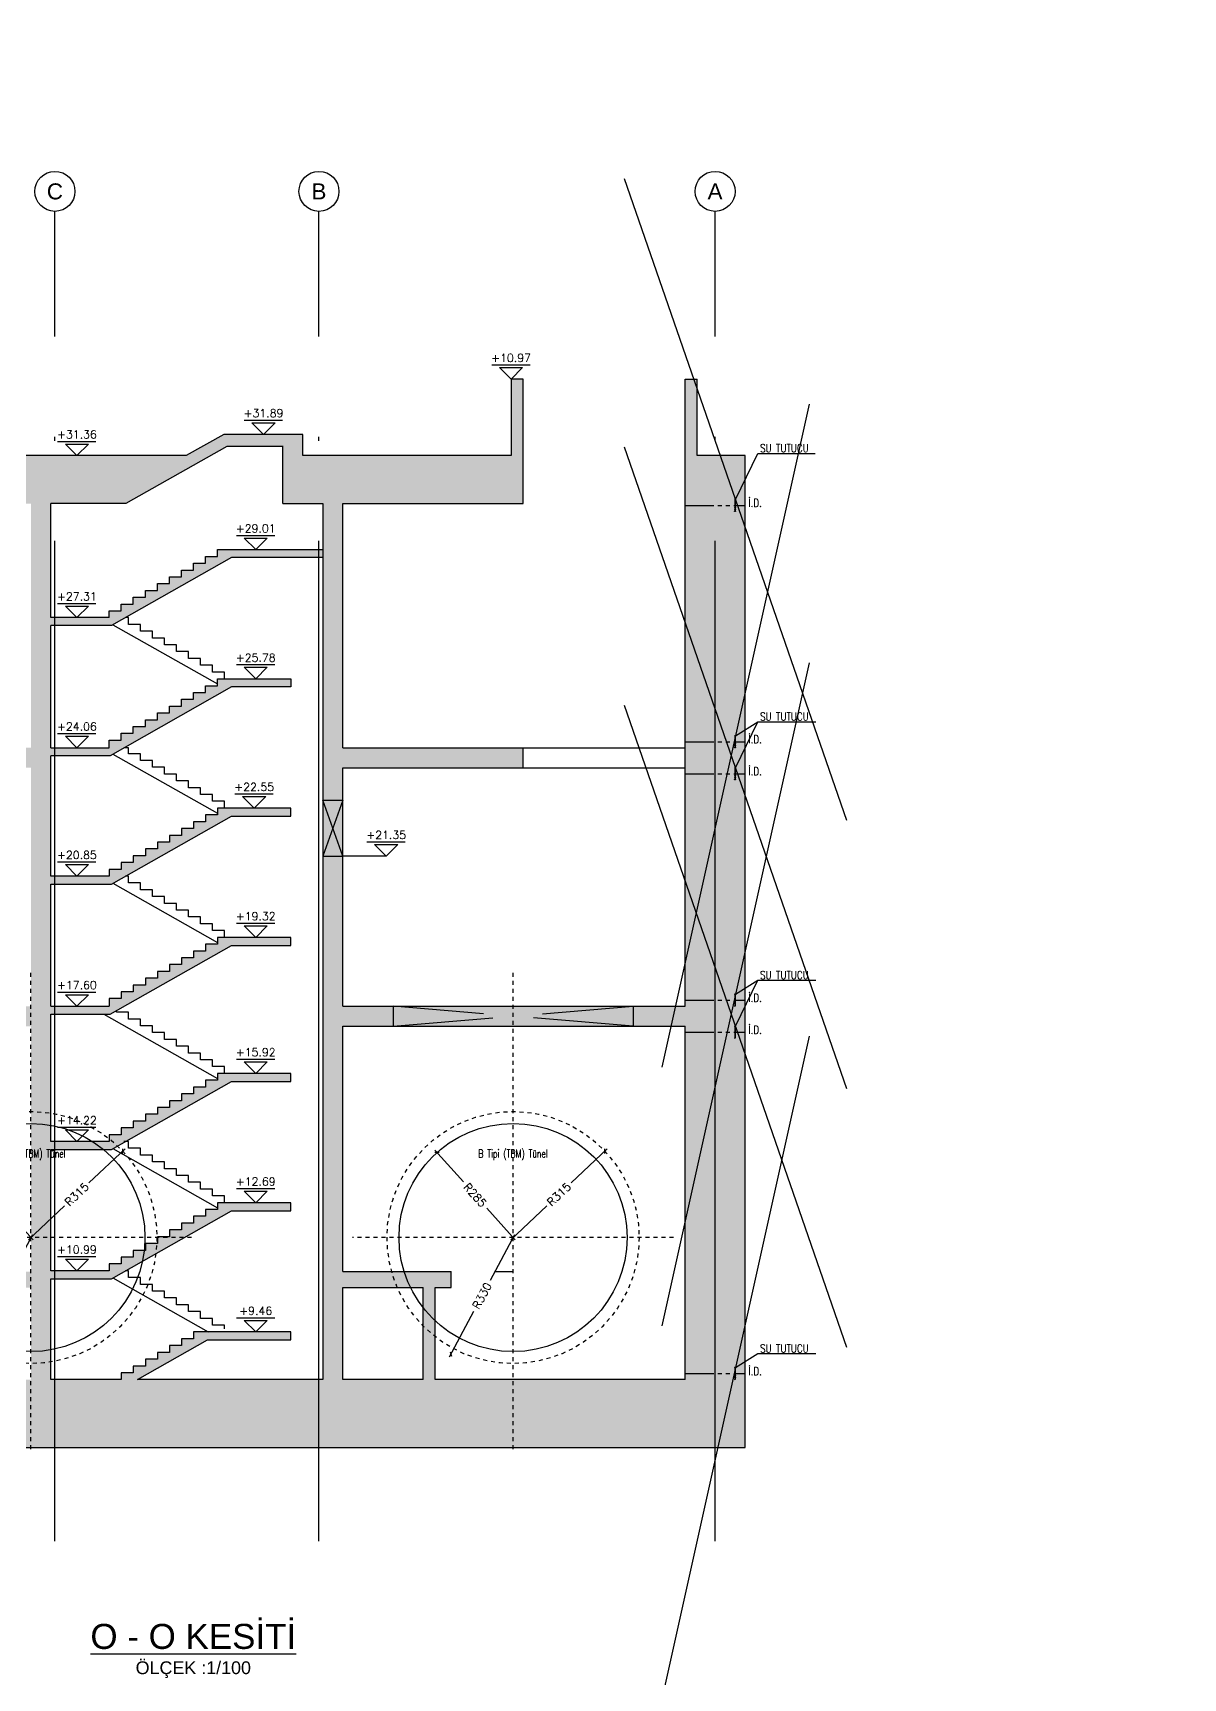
# Model space of a CAD drawing. Header units: millimetres. Extents: x 400408 to 401363, y 4543987 to 4544157.
# Drawn here: x 401334.49 to 401363.24, y 4544030.64 to 4544071.75 of the extents above; entities that cross this region are included whole.
import ezdxf
from ezdxf.enums import TextEntityAlignment as Align

# ---------------------------------------------------------------- set-up
doc = ezdxf.new("R2010")
doc.units = ezdxf.units.MM
for name, pattern in [('ACAD_ISO05W100', [33, 24, -3, 0, -3, 0, -3]), ('AKS', [3, 2.5, -0.25, 0, -0.25]), ('CIZGI', [0.4, 0.25, -0.15]), ('CONTINU', [0]), ('HIDDEN', [0.375, 0.25, -0.125])]:
    doc.linetypes.add(name, pattern=pattern)
for name, color, linetype in [('aks prota', 2, 'AKS'), ('caks prota', 4, 'Continuous'), ('görünüş prota', 4, 'Continuous'), ('iderzi_PROTA', 3, 'Continuous'), ('inşaat derzi prota', 11, 'Continuous'), ('kesik prota', 2, 'CIZGI'), ('kesit prota', 1, 'Continuous'), ('kesit tarama prota', 252, 'Continuous'), ('kot prota', 4, 'Continuous'), ('lkolon prota', 4, 'Continuous'), ('merdiven prota', 2, 'Continuous'), ('not prota', 2, 'Continuous'), ('not yazısı prota', 6, 'Continuous'), ('not çizgisi prota', 4, 'Continuous'), ('PRT-CST-rc_level', 6, 'Continuous'), ('PRT-CST-rc_levermark', 4, 'Continuous'), ('st_s_su tutucu', 2, 'Continuous'), ('st_s_ölçü', 4, 'Continuous'), ('t35 prota', 3, 'Continuous'), ('taks prota', 7, 'Continuous'), ('tplan prota', 7, 'Continuous')]:
    doc.layers.add(name, color=color, linetype=linetype)
doc.styles.add('Arial', font='Arial.ttf')
doc.styles.add('OLCU', font='romanstw.shx')
doc.styles.get("Standard").update_dxf_attribs({"font": 'Arial.ttf'})
doc.styles.add('TAKS', font='Arial Unicode.ttf')
doc.styles.add('TEXT250', font='romanstw.shx', dxfattribs={"width": 0.8, "height": 25})
doc.styles.add('TSIMPLEX', font='romanstw.shx')
doc.dimstyles.new('1-100', dxfattribs={"dimscale": 0.5, "dimtxt": 2, "dimasz": 7.5, "dimexe": 3, "dimexo": 5, "dimgap": 5, "dimtad": 3, "dimdec": 1, "dimlfac": 2, "dimzin": 9, "dimdsep": 46, "dimtxsty": 'Standard', "dimblk": 'OBLIQUE', "dimcen": 0.09, "dimclrd": 3, "dimclre": 3, "dimclrt": 1, "dimadec": 3, "dimazin": 0, "dimtfac": 1, "dimtdec": 1, "dimtofl": 0, "dimtmove": 0, "dimatfit": 3, "dimfxl": 4, "dimtolj": 1, "dimtzin": 0, "dimarcsym": 0})
doc.dimstyles.new('1-50', dxfattribs={"dimtxt": 10, "dimasz": 4, "dimexe": 4, "dimexo": 8, "dimgap": 4, "dimtad": 1, "dimdec": 1, "dimrnd": 0.05, "dimzin": 9, "dimdsep": 46, "dimtxsty": 'OLCU', "dimblk1": 'OBLIQUE', "dimblk2": 'OBLIQUE', "dimsah": 1, "dimcen": 2, "dimdle": 4, "dimclrd": 4, "dimclre": 4, "dimclrt": 3, "dimadec": 1, "dimazin": 0, "dimtfac": 1, "dimtdec": 1, "dimtix": 1, "dimtmove": 2, "dimatfit": 3, "dimldrblk": 'OBLIQUE', "dimfxl": 1, "dimtvp": 1, "dimtolj": 1, "dimtzin": 1, "dimarcsym": 0})

# ---------------------------------------------------------------- blocks, each defined once
blk = doc.blocks.new('_Oblique')
at = {"layer": 'st_s_ölçü', "lineweight": -2}
blk.add_line((-0.5, -0.5), (0.5, 0.5), dxfattribs=at)
blk = doc.blocks.new('*D16')
at = {"layer": 'DEFPOINTS', "color": 0, "transparency": 16777216}
for p in [(-455.7768124120485, 109.5869111729116), (-265.7931828767396, -102.8541877429707)]:
    blk.add_point(p, dxfattribs=at)
at = {"layer": 'st_s_ölçü', "color": 4, "lineweight": -2, "transparency": 16777216}
for p, q in [((-461.1096862235661, 115.5501700898487), (-389.9253438287682, 35.95131222538865)), ((-260.4603090652221, -108.8174466599078), (-331.6446514600408, -29.21858879542449))]:
    blk.add_line(p, q, dxfattribs=at)
at = {"layer": 'st_s_ölçü', "color": 4, "lineweight": -2, "transparency": 16777216, "xscale": 8, "yscale": 8, "zscale": 8, "rotation": 131.8058995973175}
blk.add_blockref('_Oblique', (-455.7768124120485, 109.5869111729116), dxfattribs=at)
at = {"layer": 'st_s_ölçü', "color": 3, "transparency": 16777216, "insert": (-360.7849976444195, 3.366361714968633), "char_height": 20, "attachment_point": 5, "rotation": 311.8058995973175, "style": 'OLCU'}
blk.add_mtext('\\A1;R285', dxfattribs=at)
blk = doc.blocks.new('*D17')
at = {"layer": 'DEFPOINTS', "color": 0, "transparency": 16777216}
for p in [(-36.3406229420434, 112.9617587007597), (-265.7931828767178, -102.8541877429798)]:
    blk.add_point(p, dxfattribs=at)
at = {"layer": 'st_s_ölçü', "color": 4, "lineweight": -2, "transparency": 16777216}
for p, q in [((-30.51325634052741, 118.4427986104425), (-120.6119750752906, 33.69874405447169)), ((-271.6205494782338, -108.3352276526625), (-181.5218307435179, -23.5911730967362))]:
    blk.add_line(p, q, dxfattribs=at)
at = {"layer": 'st_s_ölçü', "color": 4, "lineweight": -2, "transparency": 16777216, "xscale": 8, "yscale": 8, "zscale": 8, "rotation": 43.24583088137385}
blk.add_blockref('_Oblique', (-36.3406229420434, 112.9617587007597), dxfattribs=at)
at = {"layer": 'st_s_ölçü', "color": 3, "transparency": 16777216, "insert": (-151.0669029094242, 5.053785478889026), "char_height": 20, "attachment_point": 5, "rotation": 43.24583088137385, "style": 'OLCU'}
blk.add_mtext('\\A1;R315', dxfattribs=at)
blk = doc.blocks.new('*D18')
at = {"layer": 'DEFPOINTS', "color": 0, "transparency": 16777216}
for p in [(-265.7931828767105, -102.8541877429579), (-421.0483857594118, -394.0514095323542)]:
    blk.add_point(p, dxfattribs=at)
at = {"layer": 'lkolon prota', "color": 4, "lineweight": -2, "transparency": 16777216}
for p, q in [((-262.0294203825846, -95.79486115412448), (-322.8545106894434, -209.8786212058137)), ((-424.8121482535377, -401.1107361211878), (-363.9870579466764, -287.0269760694938))]:
    blk.add_line(p, q, dxfattribs=at)
at = {"layer": 'lkolon prota', "color": 4, "lineweight": -2, "transparency": 16777216, "xscale": 8, "yscale": 8, "zscale": 8, "rotation": 241.9351701811658}
blk.add_blockref('_Oblique', (-421.0483857594118, -394.0514095323542), dxfattribs=at)
at = {"layer": 'lkolon prota', "color": 3, "transparency": 16777216, "insert": (-343.420784318052, -248.4527986376579), "char_height": 20, "attachment_point": 5, "rotation": 61.935170181165795, "style": 'OLCU'}
blk.add_mtext('\\A1;R330', dxfattribs=at)
blk = doc.blocks.new('KOTK5')
at = {"layer": 'PRT-CST-rc_levermark'}
blk.add_line((216.6666666667443, 160), (-213.3333333332557, 160), dxfattribs=at)
blk.add_lwpolyline([(130, 130), (-130, 130), (0, 0)], close=True, dxfattribs=at)
at = {"layer": 'PRT-CST-rc_level', "style": 'OLCU'}
blk.add_attdef('000.00', text='', height=90, dxfattribs=at).set_placement((0, 193.1381784435362), align=Align.CENTER)
blk = doc.blocks.new('D')
at = {"layer": 'st_s_su tutucu', "linetype": 'CONTINU', "ltscale": 0.2}
for p, q in [((-39987.83090962706, 52508.18991963421), (-39992.63090966878, 52508.18991966914)), ((-39992.63090966878, 52508.18991966914), (-39992.63090980848, 52507.38991968935)), ((-39992.63090980848, 52507.38991968935), (-39990.63090962501, 52506.05655179494)), ((-39990.63090992199, 52478.65671955824), (-39991.93117670823, 52478.6567195757)), ((-39991.93117670823, 52478.6567195757), (-39991.93117659182, 52477.72311959402)), ((-39991.93117659182, 52477.72311959402), (-39990.63090987367, 52477.72311951835)), ((-39990.6309096902, 52498.50671976196), (-39991.53117650332, 52498.50671977942)), ((-39991.53117650332, 52498.50671977942), (-39991.53117639622, 52497.87311976865)), ((-39991.53117639622, 52497.87311976865), (-39990.63090970417, 52497.87311978029)), ((-39990.63090980196, 52488.50671968629), (-39991.53117661508, 52488.50671963972)), ((-39991.53117661508, 52488.50671963972), (-39991.53117662905, 52487.87311965806)), ((-39991.53117662905, 52487.87311965806), (-39990.630909937, 52487.87311964059)), ((-39991.53117661508, 52467.87311965223), (-39991.53117662905, 52468.5067196339)), ((-39991.53117662905, 52468.5067196339), (-39990.630909937, 52468.50671965136)), ((-39990.63090980196, 52467.87311960567), (-39991.53117661508, 52467.87311965223)), ((-39991.53117650332, 52457.87311951254), (-39991.53117639622, 52458.50671952331)), ((-39991.53117639622, 52458.50671952331), (-39990.63090970417, 52458.50671951166)), ((-39990.6309096902, 52457.87311953), (-39991.53117650332, 52457.87311951254)), ((-39990.63090962501, 52506.05655179494), (-39990.6309096902, 52498.50671976196)), ((-39990.63090970417, 52497.87311978029), (-39990.63090980196, 52488.50671968629)), ((-39990.630909937, 52487.87311964059), (-39990.63090992199, 52478.65671955824)), ((-39990.630909937, 52468.50671965136), (-39990.63090992199, 52477.72311973372)), ((-39990.63090970417, 52458.50671951166), (-39990.63090980196, 52467.87311960567)), ((-39990.63090962501, 52450.32328749701), (-39990.6309096902, 52457.87311953)), ((-39989.83090974534, 52506.05655187643), (-39987.83090964103, 52507.38991968935)), ((-39989.83090955907, 52498.50671965136), (-39989.83090974534, 52506.05655187643)), ((-39988.9306429881, 52498.50671966883), (-39989.83090955907, 52498.50671965136)), ((-39989.83090992229, 52488.50671961062), (-39989.83090981984, 52497.87311973373)), ((-39989.83090981984, 52497.87311973373), (-39988.93064300207, 52497.87311962313)), ((-39988.93064335132, 52488.50671965136), (-39989.83090992229, 52488.50671961062)), ((-39989.83091007002, 52478.65671960481), (-39989.8309099316, 52487.87311978029)), ((-39989.8309099316, 52487.87311978029), (-39988.93064311383, 52487.87311964059)), ((-39988.53064343977, 52478.65671965137), (-39989.83091007002, 52478.65671960481)), ((-39989.83090998934, 52477.72311965805), (-39988.53064344908, 52477.72311964058)), ((-39989.83091007002, 52477.72311968715), (-39989.8309099316, 52468.50671951166)), ((-39989.8309099316, 52468.50671951166), (-39988.93064311383, 52468.50671965136)), ((-39988.93064335132, 52467.87311964059), (-39989.83090992229, 52467.87311968134)), ((-39989.83090992229, 52467.87311968134), (-39989.83090981984, 52458.50671955823)), ((-39989.83090981984, 52458.50671955823), (-39988.93064300207, 52458.50671966883)), ((-39988.9306429881, 52457.87311962313), (-39989.83090955907, 52457.87311964059)), ((-39989.83090955907, 52457.87311964059), (-39989.83090974534, 52450.32328741552)), ((-39988.93064300207, 52497.87311962313), (-39988.9306429881, 52498.50671966883)), ((-39988.93064311383, 52487.87311964059), (-39988.93064335132, 52488.50671965136)), ((-39988.93064311383, 52468.50671965136), (-39988.93064335132, 52467.87311964059)), ((-39988.93064300207, 52458.50671966883), (-39988.9306429881, 52457.87311962313)), ((-39988.53064344908, 52477.72311964058), (-39988.53064343977, 52478.65671965137)), ((-39987.83090964103, 52507.38991968935), (-39987.83090962706, 52508.18991963421)), ((-39992.63090980848, 52448.98991960261), (-39990.63090962501, 52450.32328749701)), ((-39992.63090966878, 52448.18991962282), (-39992.63090980848, 52448.98991960261)), ((-39987.83090962706, 52448.18991965774), (-39992.63090966878, 52448.18991962282)), ((-39989.83090974534, 52450.32328741552), (-39987.83090964103, 52448.98991960261)), ((-39987.83090964103, 52448.98991960261), (-39987.83090962706, 52448.18991965774))]:
    blk.add_line(p, q, dxfattribs=at)
blk = doc.blocks.new('A$C127942D9')
at = {"layer": 'aks prota', "ltscale": 2}
blk.add_line((-265.7931828767323, -631.6843460802356), (-265.7931828767178, 559.6811305509054), dxfattribs=at)
at = {"layer": 'aks prota'}
blk.add_line((135.1872869510917, -102.8541877429761), (-666.7736527046291, -102.8541877429725), dxfattribs=at)
at = {"layer": 'görünüş prota', "color": 6, "linetype": 'CIZGI', "ltscale": 2}
blk.add_circle((-265.7931828767323, -102.8541877429652), 315, dxfattribs=at)
at = {"layer": 'görünüş prota', "color": 6}
blk.add_circle((-265.7931828767105, -102.8541877429798), 285, dxfattribs=at)
at = {"layer": 'not prota', "style": 'TEXT250', "width": 0.7}
blk.add_text('B Tipi (TBM) Tünel', height=20, dxfattribs=at).set_placement((-265.7931828766596, 106.8190974679765), align=Align.MIDDLE_CENTER)
at = {"layer": 'lkolon prota'}
dim = blk.add_radius_dim(center=(-265.7931828767105, -102.8541877429579), mpoint=(-421.0483857594118, -394.0514095323542), dimstyle='1-100', dxfattribs=at)
dim.commit()
dim.dimension.update_dxf_attribs({"geometry": '*D18', "text_midpoint": (-343.420784318052, -248.4527986376579), "dimtype": 132})
at = {"layer": 'st_s_ölçü'}
for center, mpoint, picture, middle in [((-265.7931828767396, -102.8541877429707), (-455.7768124120485, 109.5869111729116), '*D16', (-360.7849976444195, 3.366361714968633)), ((-265.7931828767178, -102.8541877429798), (-36.3406229420434, 112.9617587007597), '*D17', (-151.0669029094242, 5.053785478889026))]:
    dim = blk.add_radius_dim(center=center, mpoint=mpoint, dimstyle='1-100', dxfattribs=at)
    dim.commit()
    dim.dimension.update_dxf_attribs({"geometry": picture, "text_midpoint": middle, "dimtype": 132})

msp = doc.modelspace()

# ---------------------------------------------------------------- hatches: boundary and pattern name
at = {"layer": 'kesit tarama prota'}
h = msp.add_hatch(color=256, dxfattribs=at)
h.dxf.hatch_style = 1
h.paths.add_polyline_path([(401352.2915044984, 4544036.401528134), (401352.2915044984, 4544061.191528134), (401351.0915044983, 4544061.191528134), (401351.0915044983, 4544063.101528134), (401350.7915044984, 4544063.101528134), (401350.7915044984, 4544047.431528133), (401342.2415044983, 4544047.431528133), (401342.2415044983, 4544053.391528133), (401346.7415037775, 4544053.391528133), (401346.7415037775, 4544053.891528133), (401342.2415044983, 4544053.891528133), (401342.2415044983, 4544059.991528134), (401346.7415044983, 4544059.991528134), (401346.7415044983, 4544063.101528134), (401346.4415045416, 4544063.101528134), (401346.4415045416, 4544061.191528134), (401341.2415044983, 4544061.191528134), (401341.2415044983, 4544061.721528133), (401339.2595779267, 4544061.721528133), (401338.324283809, 4544061.191528134), (401324.3915044984, 4544061.191528134), (401324.3915044984, 4544036.401528134)])
h.paths.add_polyline_path([(401337.1071736666, 4544038.101528134), (401338.8542324901, 4544039.091528133), (401340.9415044984, 4544039.091528133), (401340.9415044984, 4544039.291528134), (401338.5015044984, 4544039.291528134), (401338.5015044984, 4544039.121528134), (401338.2015044984, 4544039.121528134), (401338.2015044984, 4544038.951528134), (401337.9015044984, 4544038.951528134), (401337.9015044984, 4544038.781528134), (401337.6015044984, 4544038.781528134), (401337.6015044984, 4544038.611528134), (401337.3015044984, 4544038.611528134), (401337.3015044984, 4544038.441528134), (401337.0015044984, 4544038.441528134), (401337.0015044984, 4544038.271528134), (401336.7015044984, 4544038.271528134), (401336.7015044984, 4544038.101528134), (401334.9415044984, 4544038.101528134), (401334.9415044984, 4544040.621528134), (401336.4542324902, 4544040.621528134), (401339.4542324902, 4544042.321528134), (401340.9415044984, 4544042.321528134), (401340.9415044984, 4544042.521528134), (401339.1015044984, 4544042.521528134), (401339.1015044984, 4544042.351528134), (401338.8015044984, 4544042.351528134), (401338.8015044984, 4544042.181528133), (401338.5015044984, 4544042.181528133), (401338.5015044984, 4544042.011528133), (401338.2015044984, 4544042.011528133), (401338.2015044984, 4544041.841528133), (401337.9015044984, 4544041.841528133), (401337.9015044984, 4544041.671528134), (401337.6015044984, 4544041.671528134), (401337.6015044984, 4544041.501528134), (401337.3015044984, 4544041.501528134), (401337.3015044984, 4544041.331528134), (401337.0015044984, 4544041.331528134), (401337.0015044984, 4544041.161528134), (401336.7015044984, 4544041.161528134), (401336.7015044984, 4544040.991528134), (401336.4015044984, 4544040.991528134), (401336.4015044984, 4544040.821528134), (401334.9415044984, 4544040.821528134), (401334.9415044984, 4544043.851528134), (401336.4542324902, 4544043.851528134), (401339.4542324902, 4544045.551528133), (401340.9415044984, 4544045.551528133), (401340.9415044984, 4544045.751528134), (401339.1015044984, 4544045.751528134), (401339.1015044984, 4544045.581528134), (401338.8015044984, 4544045.581528134), (401338.8015044984, 4544045.411528134), (401338.5015044984, 4544045.411528134), (401338.5015044984, 4544045.241528134), (401338.2015044984, 4544045.241528134), (401338.2015044984, 4544045.071528134), (401337.9015044984, 4544045.071528134), (401337.9015044984, 4544044.901528134), (401337.6015044984, 4544044.901528134), (401337.6015044984, 4544044.731528134), (401337.3015044984, 4544044.731528134), (401337.3015044984, 4544044.561528134), (401337.0015044984, 4544044.561528134), (401337.0015044984, 4544044.391528133), (401336.7015044984, 4544044.391528133), (401336.7015044984, 4544044.221528133), (401336.4015044984, 4544044.221528133), (401336.4015044984, 4544044.051528133), (401334.9415044984, 4544044.051528133), (401334.9415044984, 4544047.231528134), (401336.4189383725, 4544047.231528134), (401339.4542324902, 4544048.951528134), (401340.9415044984, 4544048.951528134), (401340.9415044984, 4544049.151528134), (401339.1015044984, 4544049.151528134), (401339.1015044984, 4544048.981528134), (401338.8015044984, 4544048.981528134), (401338.8015044984, 4544048.811528134), (401338.5015044984, 4544048.811528134), (401338.5015044984, 4544048.641528133), (401338.2015044984, 4544048.641528133), (401338.2015044984, 4544048.471528133), (401337.9015044984, 4544048.471528133), (401337.9015044984, 4544048.301528133), (401337.6015044984, 4544048.301528133), (401337.6015044984, 4544048.131528134), (401337.3015044984, 4544048.131528134), (401337.3015044984, 4544047.961528134), (401337.0015044984, 4544047.961528134), (401337.0015044984, 4544047.791528134), (401336.7015044984, 4544047.791528134), (401336.7015044984, 4544047.621528134), (401336.4015044984, 4544047.621528134), (401336.4015044984, 4544047.431528133), (401334.9415044984, 4544047.431528133), (401334.9415044984, 4544050.481528134), (401336.4542324902, 4544050.481528134), (401339.4542324902, 4544052.181528133), (401340.9415044984, 4544052.181528133), (401340.9415044984, 4544052.381528134), (401339.1015044984, 4544052.381528134), (401339.1015044984, 4544052.211528134), (401338.8015044984, 4544052.211528134), (401338.8015044984, 4544052.041528134), (401338.5015044984, 4544052.041528134), (401338.5015044984, 4544051.871528134), (401338.2015044984, 4544051.871528134), (401338.2015044984, 4544051.701528134), (401337.9015044984, 4544051.701528134), (401337.9015044984, 4544051.531528134), (401337.6015044984, 4544051.531528134), (401337.6015044984, 4544051.361528134), (401337.3015044984, 4544051.361528134), (401337.3015044984, 4544051.191528134), (401337.0015044984, 4544051.191528134), (401337.0015044984, 4544051.021528134), (401336.7015044984, 4544051.021528134), (401336.7015044984, 4544050.851528134), (401336.4015044984, 4544050.851528134), (401336.4015044984, 4544050.681528133), (401334.9415044984, 4544050.681528133), (401334.9415044984, 4544053.691528134), (401336.4189383725, 4544053.691528134), (401339.4542324902, 4544055.411528134), (401340.9415044984, 4544055.411528134), (401340.9415044984, 4544055.611528134), (401339.1015044984, 4544055.611528134), (401339.1015044984, 4544055.441528134), (401338.8015044984, 4544055.441528134), (401338.8015044984, 4544055.271528134), (401338.5015044984, 4544055.271528134), (401338.5015044984, 4544055.101528134), (401338.2015044984, 4544055.101528134), (401338.2015044984, 4544054.931528133), (401337.9015044984, 4544054.931528133), (401337.9015044984, 4544054.761528133), (401337.6015044984, 4544054.761528133), (401337.6015044984, 4544054.591528133), (401337.3015044984, 4544054.591528133), (401337.3015044984, 4544054.421528134), (401337.0015044984, 4544054.421528134), (401337.0015044984, 4544054.251528134), (401336.7015044984, 4544054.251528134), (401336.7015044984, 4544054.081528134), (401336.4015044984, 4544054.081528134), (401336.4015044984, 4544053.891528133), (401334.9415044984, 4544053.891528133), (401334.9415044984, 4544056.941528134), (401336.4542324902, 4544056.941528134), (401339.4542324902, 4544058.641528133), (401341.7415044983, 4544058.641528133), (401341.7415044983, 4544058.841528133), (401339.1015044984, 4544058.841528133), (401339.1015044984, 4544058.671528134), (401338.8015044984, 4544058.671528134), (401338.8015044984, 4544058.501528134), (401338.5015044984, 4544058.501528134), (401338.5015044984, 4544058.331528134), (401338.2015044984, 4544058.331528134), (401338.2015044984, 4544058.161528134), (401337.9015044984, 4544058.161528134), (401337.9015044984, 4544057.991528134), (401337.6015044984, 4544057.991528134), (401337.6015044984, 4544057.821528134), (401337.3015044984, 4544057.821528134), (401337.3015044984, 4544057.651528134), (401337.0015044984, 4544057.651528134), (401337.0015044984, 4544057.481528134), (401336.7015044984, 4544057.481528134), (401336.7015044984, 4544057.311528134), (401336.4015044984, 4544057.311528134), (401336.4015044984, 4544057.141528133), (401334.9415044984, 4544057.141528133), (401334.9415044984, 4544059.991528134), (401336.8151405025, 4544059.991528134), (401339.3386699143, 4544061.421528134), (401340.7415044983, 4544061.421528134), (401340.7415044983, 4544059.991528134), (401341.7415044983, 4544059.991528134), (401341.7415044983, 4544038.101528134)], flags=16)
h.paths.add_polyline_path([(401342.2415044983, 4544038.101528134), (401342.2415044983, 4544040.401528134), (401344.2415044983, 4544040.401528134), (401344.2415044983, 4544038.101528134)], flags=16)
h.paths.add_polyline_path([(401344.5415044983, 4544038.101528134), (401344.5415044983, 4544040.401528134), (401344.9415044984, 4544040.401528134), (401344.9415044984, 4544040.801528133), (401342.2415044983, 4544040.801528133), (401342.2415044983, 4544046.931528133), (401350.7915044984, 4544046.931528133), (401350.7915044984, 4544038.101528134)], flags=16)
h.paths.add_polyline_path([(401334.4415044984, 4544038.101528134), (401332.4415044984, 4544038.101528134), (401332.4415044984, 4544040.401528134), (401334.4415044984, 4544040.401528134)], flags=16)
h.paths.add_polyline_path([(401334.4415044984, 4544040.801528133), (401331.7415044983, 4544040.801528133), (401331.7415044983, 4544040.401528134), (401332.1415044984, 4544040.401528134), (401332.1415044984, 4544038.101528134), (401325.8915044984, 4544038.101528134), (401325.8915044984, 4544046.931528133), (401334.4415044984, 4544046.931528133)], flags=16)
h.paths.add_polyline_path([(401334.4415044984, 4544047.431528133), (401325.8915044984, 4544047.431528133), (401325.8915044984, 4544053.391528133), (401334.4415044984, 4544053.391528133)], flags=16)
h.paths.add_polyline_path([(401334.4415044984, 4544053.891528133), (401325.8915044984, 4544053.891528133), (401325.8915044984, 4544059.991528134), (401334.4415044984, 4544059.991528134)], flags=16)

# ---------------------------------------------------------------- linework, layer by layer
at = {"layer": 'aks prota', "ltscale": 10}
for p, q in [((401335.0415410047, 4544034.06270508), (401335.0415410047, 4544067.293202052)), ((401341.6415410047, 4544034.06270508), (401341.6415410047, 4544067.293202052)), ((401351.5415044984, 4544034.06270508), (401351.5415044984, 4544067.293202052))]:
    msp.add_line(p, q, dxfattribs=at)
at = {"layer": 'caks prota', "ltscale": 0.05}
for centre in [(401335.0415044984, 4544067.793202052), (401341.6415044984, 4544067.793202052), (401351.5415044984, 4544067.793202052)]:
    msp.add_circle(centre, 0.5, dxfattribs=at)
at = {"layer": 'görünüş prota'}
for points in [[(401339.2815044984, 4544055.611528134), (401339.2815044984, 4544055.781528134), (401338.9815044984, 4544055.781528134), (401338.9815044984, 4544055.951528134), (401338.6815044984, 4544055.951528134), (401338.6815044984, 4544056.121528134), (401338.3815044984, 4544056.121528134), (401338.3815044984, 4544056.291528134), (401338.0815044984, 4544056.291528134), (401338.0815044984, 4544056.461528134), (401337.7815044984, 4544056.461528134), (401337.7815044984, 4544056.631528134), (401337.4815044984, 4544056.631528134), (401337.4815044984, 4544056.801528133), (401337.1815044984, 4544056.801528133), (401337.1815044984, 4544056.971528133), (401336.8815044984, 4544056.971528133), (401336.8815044984, 4544057.141528133), (401336.8071736666, 4544057.141528133)], [(401336.4915044984, 4544056.962648938), (401339.1015044984, 4544055.483648938)], [(401339.2815044984, 4544052.381528134), (401339.2815044984, 4544052.551528133), (401338.9815044984, 4544052.551528133), (401338.9815044984, 4544052.721528133), (401338.6815044984, 4544052.721528133), (401338.6815044984, 4544052.891528133), (401338.3815044984, 4544052.891528133), (401338.3815044984, 4544053.061528134), (401338.0815044984, 4544053.061528134), (401338.0815044984, 4544053.231528134), (401337.7815044984, 4544053.231528134), (401337.7815044984, 4544053.401528134), (401337.4815044984, 4544053.401528134), (401337.4815044984, 4544053.571528134), (401337.1815044984, 4544053.571528134), (401337.1815044984, 4544053.741528134), (401336.8815044984, 4544053.741528134), (401336.8815044984, 4544053.891528133), (401336.771879549, 4544053.891528133)], [(401346.7415037775, 4544053.891528133), (401350.7915044984, 4544053.891528133)], [(401336.4915044984, 4544053.732648939), (401339.1015044984, 4544052.253648939)], [(401346.7336458125, 4544053.391528133), (401350.7915044984, 4544053.391528133)], [(401339.2815044984, 4544049.151528134), (401339.2815044984, 4544049.321528134), (401338.9815044984, 4544049.321528134), (401338.9815044984, 4544049.491528134), (401338.6815044984, 4544049.491528134), (401338.6815044984, 4544049.661528134), (401338.3815044984, 4544049.661528134), (401338.3815044984, 4544049.831528134), (401338.0815044984, 4544049.831528134), (401338.0815044984, 4544050.001528134), (401337.7815044984, 4544050.001528134), (401337.7815044984, 4544050.171528134), (401337.4815044984, 4544050.171528134), (401337.4815044984, 4544050.341528133), (401337.1815044984, 4544050.341528133), (401337.1815044984, 4544050.511528133), (401336.8815044984, 4544050.511528133), (401336.8815044984, 4544050.681528133), (401336.8071736666, 4544050.681528133)], [(401336.4915044984, 4544050.502648938), (401339.1015044984, 4544049.023648938)], [(401339.2815044984, 4544045.751528134), (401339.2815044984, 4544045.921528134), (401338.9815044984, 4544045.921528134), (401338.9815044984, 4544046.091528133), (401338.6815044984, 4544046.091528133), (401338.6815044984, 4544046.261528133), (401338.3815044984, 4544046.261528133), (401338.3815044984, 4544046.431528133), (401338.0815044984, 4544046.431528133), (401338.0815044984, 4544046.601528134), (401337.7815044984, 4544046.601528134), (401337.7815044984, 4544046.771528134), (401337.4815044984, 4544046.771528134), (401337.4815044984, 4544046.941528134), (401337.1815044984, 4544046.941528134), (401337.1815044984, 4544047.111528134), (401336.8815044984, 4544047.111528134), (401336.8815044984, 4544047.281528134), (401336.5815044984, 4544047.281528134), (401336.5815044984, 4544047.323648938)], [(401336.2640706243, 4544047.231528134), (401339.1015044984, 4544045.623648939)], [(401339.2815044984, 4544042.521528134), (401339.2815044984, 4544042.691528134), (401338.9815044984, 4544042.691528134), (401338.9815044984, 4544042.861528134), (401338.6815044984, 4544042.861528134), (401338.6815044984, 4544043.031528134), (401338.3815044984, 4544043.031528134), (401338.3815044984, 4544043.201528134), (401338.0815044984, 4544043.201528134), (401338.0815044984, 4544043.371528134), (401337.7815044984, 4544043.371528134), (401337.7815044984, 4544043.541528134), (401337.4815044984, 4544043.541528134), (401337.4815044984, 4544043.711528134), (401337.1815044984, 4544043.711528134), (401337.1815044984, 4544043.881528134), (401336.8815044984, 4544043.881528134), (401336.8815044984, 4544044.051528133), (401336.7639572384, 4544044.051528133)], [(401336.4915044984, 4544043.872648939), (401339.1015044984, 4544042.393648938)], [(401339.2815044984, 4544039.371528134), (401339.2815044984, 4544039.461528134), (401338.9815044984, 4544039.461528134), (401338.9815044984, 4544039.631528134), (401338.6815044984, 4544039.631528134), (401338.6815044984, 4544039.801528133), (401338.3815044984, 4544039.801528133), (401338.3815044984, 4544039.971528133), (401338.0815044984, 4544039.971528133), (401338.0815044984, 4544040.141528133), (401337.7815044984, 4544040.141528133), (401337.7815044984, 4544040.311528134), (401337.4815044984, 4544040.311528134), (401337.4815044984, 4544040.481528134), (401337.1815044984, 4544040.481528134), (401337.1815044984, 4544040.651528134), (401336.8815044984, 4544040.651528134), (401336.8815044984, 4544040.821528134), (401336.8071736666, 4544040.821528134)], [(401336.4915044984, 4544040.642648938), (401338.8758353302, 4544039.291528134)]]:
    msp.add_lwpolyline(points, dxfattribs=at)
at = {"layer": 'iderzi_PROTA'}
msp.add_line((401346.0383181425, 4544040.801528133), (401346.491505579, 4544040.801528133), dxfattribs=at)
at = {"layer": 'inşaat derzi prota', "linetype": 'ACAD_ISO05W100', "ltscale": 0.03}
for points in [[(401350.7915044984, 4544059.947091305), (401352.2915044984, 4544059.947091305)], [(401350.7915044984, 4544054.041528972), (401352.2915044984, 4544054.041528972)], [(401350.7915044984, 4544053.241528134), (401352.2915044984, 4544053.241528134)], [(401350.7915044984, 4544047.581528972), (401352.2915044984, 4544047.581528972)], [(401350.7915044984, 4544046.781528134), (401352.2915044984, 4544046.781528134)], [(401350.7915044984, 4544038.251528972), (401352.2915044984, 4544038.251528972)]]:
    msp.add_lwpolyline(points, dxfattribs=at)
at = {"layer": 'kesik prota', "ltscale": 10}
msp.add_lwpolyline([(401341.741505579, 4544052.581528134), (401342.2415044983, 4544052.581528134), (401341.7415044983, 4544051.181528133), (401342.2415044983, 4544051.181528133), (401341.7415044983, 4544052.581528134)], dxfattribs=at)
at = {"layer": 'kesit prota', "color": 1}
for p, q in [((401350.7915044984, 4544047.431528133), (401350.7915044984, 4544063.101528134)), ((401350.7915044984, 4544063.101528134), (401351.0915044983, 4544063.101528134)), ((401334.9415044984, 4544057.141528133), (401334.9415044984, 4544059.991528134)), ((401340.7415044983, 4544059.991528134), (401341.7415044983, 4544059.991528134)), ((401334.9415044984, 4544053.891528133), (401334.9415044984, 4544056.941528134)), ((401334.9415044984, 4544053.891528133), (401336.4015044984, 4544053.891528133)), ((401342.2415044983, 4544053.891528133), (401346.7415037775, 4544053.891528133)), ((401346.7415037775, 4544053.391528133), (401346.7415037775, 4544053.891528133)), ((401334.9415044984, 4544050.681528133), (401334.9415044984, 4544053.691528134)), ((401342.2415044983, 4544047.431528133), (401342.2415044983, 4544053.391528133)), ((401342.2415044983, 4544053.391528133), (401346.7415037775, 4544053.391528133)), ((401334.9415044984, 4544047.431528133), (401334.9415044984, 4544050.481528134)), ((401334.9415044984, 4544047.431528133), (401336.4015044984, 4544047.431528133)), ((401342.2415044983, 4544047.431528133), (401350.7915044984, 4544047.431528133)), ((401334.9415044984, 4544044.051528133), (401334.9415044984, 4544047.231528134)), ((401342.2415044983, 4544040.801528133), (401342.2415044983, 4544046.931528133)), ((401342.2415044983, 4544046.931528133), (401350.7915044984, 4544046.931528133)), ((401350.7915044984, 4544038.101528134), (401350.7915044984, 4544046.931528133)), ((401334.9415044984, 4544040.821528134), (401334.9415044984, 4544043.851528134)), ((401342.2415044983, 4544040.801528133), (401344.9415044984, 4544040.801528133)), ((401344.9415044984, 4544040.401528134), (401344.9415044984, 4544040.801528133)), ((401342.2415044983, 4544038.101528134), (401342.2415044983, 4544040.401528134)), ((401342.2415044983, 4544040.401528134), (401344.2415044983, 4544040.401528134)), ((401344.2415044983, 4544038.101528134), (401344.2415044983, 4544040.401528134)), ((401344.5415044983, 4544040.401528134), (401344.9415044984, 4544040.401528134)), ((401344.5415044983, 4544038.101528134), (401344.5415044983, 4544040.401528134)), ((401344.2415044983, 4544038.101528134), (401342.2415044983, 4544038.101528134)), ((401350.7915044984, 4544038.101528134), (401344.5415044983, 4544038.101528134))]:
    msp.add_line(p, q, dxfattribs=at)
for points in [[(401342.2415044983, 4544053.891528133), (401342.2415044983, 4544059.991528134), (401346.7415044983, 4544059.991528134), (401346.7415044983, 4544063.101528134), (401346.4415045416, 4544063.101528134), (401346.4415045416, 4544061.191528134), (401341.2415044983, 4544061.191528134), (401341.2415044983, 4544061.721528133), (401339.2595779267, 4544061.721528133), (401338.324283809, 4544061.191528134), (401324.3915044984, 4544061.191528134), (401324.3915044984, 4544036.401528134), (401352.2915044984, 4544036.401528134), (401352.2915044984, 4544061.191528134), (401351.0915044983, 4544061.191528134), (401351.0915044983, 4544063.101528134)], [(401340.7477019887, 4544061.421528134), (401339.3386699143, 4544061.421528134), (401336.8151405025, 4544059.991528134), (401334.9415044984, 4544059.991528134)], [(401340.7415044983, 4544059.991528134), (401340.7415044983, 4544061.421528134)], [(401341.7415044983, 4544059.991528134), (401341.7415044983, 4544038.101528134), (401337.1071736666, 4544038.101528134), (401338.8542324901, 4544039.091528133), (401340.9415044984, 4544039.091528133), (401340.9415044984, 4544039.291528134), (401338.5015044984, 4544039.291528134), (401338.5015044984, 4544039.121528134), (401338.2015044984, 4544039.121528134), (401338.2015044984, 4544038.951528134), (401337.9015044984, 4544038.951528134), (401337.9015044984, 4544038.781528134), (401337.6015044984, 4544038.781528134), (401337.6015044984, 4544038.611528134), (401337.3015044984, 4544038.611528134), (401337.3015044984, 4544038.441528134), (401337.0015044984, 4544038.441528134), (401337.0015044984, 4544038.271528134), (401336.7015044984, 4544038.271528134), (401336.7015044984, 4544038.101528134), (401334.9415044984, 4544038.101528134), (401334.9415044984, 4544040.621528134)], [(401336.4015044984, 4544057.141528133), (401336.4015044984, 4544057.311528134), (401336.7015044984, 4544057.311528134), (401336.7015044984, 4544057.481528134), (401337.0015044984, 4544057.481528134), (401337.0015044984, 4544057.651528134), (401337.3015044984, 4544057.651528134), (401337.3015044984, 4544057.821528134), (401337.6015044984, 4544057.821528134), (401337.6015044984, 4544057.991528134), (401337.9015044984, 4544057.991528134), (401337.9015044984, 4544058.161528134), (401338.2015044984, 4544058.161528134), (401338.2015044984, 4544058.331528134), (401338.5015044984, 4544058.331528134), (401338.5015044984, 4544058.501528134), (401338.8015044984, 4544058.501528134), (401338.8015044984, 4544058.671528134), (401339.1015044984, 4544058.671528134), (401339.1015044984, 4544058.841528133), (401341.7415044983, 4544058.841528133), (401341.7415044983, 4544058.641528133), (401339.4542324902, 4544058.641528133), (401336.4542324902, 4544056.941528134), (401334.9415044984, 4544056.941528134)], [(401336.4015044984, 4544057.141528133), (401334.9415044984, 4544057.141528133)], [(401336.4015044984, 4544053.891528133), (401336.4015044984, 4544054.081528134), (401336.7015044984, 4544054.081528134), (401336.7015044984, 4544054.251528134), (401337.0015044984, 4544054.251528134), (401337.0015044984, 4544054.421528134), (401337.3015044984, 4544054.421528134), (401337.3015044984, 4544054.591528133), (401337.6015044984, 4544054.591528133), (401337.6015044984, 4544054.761528133), (401337.9015044984, 4544054.761528133), (401337.9015044984, 4544054.931528133), (401338.2015044984, 4544054.931528133), (401338.2015044984, 4544055.101528134), (401338.5015044984, 4544055.101528134), (401338.5015044984, 4544055.271528134), (401338.8015044984, 4544055.271528134), (401338.8015044984, 4544055.441528134), (401339.1015044984, 4544055.441528134), (401339.1015044984, 4544055.611528134), (401340.9415044984, 4544055.611528134), (401340.9415044984, 4544055.411528134), (401339.4542324902, 4544055.411528134), (401336.4189383725, 4544053.691528134), (401334.9415044984, 4544053.691528134)], [(401334.9415044984, 4544050.481528134), (401336.4542324902, 4544050.481528134), (401339.4542324902, 4544052.181528133), (401340.9415044984, 4544052.181528133), (401340.9415044984, 4544052.381528134), (401339.1015044984, 4544052.381528134), (401339.1015044984, 4544052.211528134), (401338.8015044984, 4544052.211528134), (401338.8015044984, 4544052.041528134), (401338.5015044984, 4544052.041528134), (401338.5015044984, 4544051.871528134), (401338.2015044984, 4544051.871528134), (401338.2015044984, 4544051.701528134), (401337.9015044984, 4544051.701528134), (401337.9015044984, 4544051.531528134), (401337.6015044984, 4544051.531528134), (401337.6015044984, 4544051.361528134), (401337.3015044984, 4544051.361528134), (401337.3015044984, 4544051.191528134), (401337.0015044984, 4544051.191528134), (401337.0015044984, 4544051.021528134), (401336.7015044984, 4544051.021528134), (401336.7015044984, 4544050.851528134), (401336.4015044984, 4544050.851528134), (401336.4015044984, 4544050.681528133), (401334.9415044984, 4544050.681528133)], [(401334.9415044984, 4544047.231528134), (401336.4189383725, 4544047.231528134), (401339.4542324902, 4544048.951528134), (401340.9415044984, 4544048.951528134), (401340.9415044984, 4544049.151528134), (401339.1015044984, 4544049.151528134), (401339.1015044984, 4544048.981528134), (401338.8015044984, 4544048.981528134), (401338.8015044984, 4544048.811528134), (401338.5015044984, 4544048.811528134), (401338.5015044984, 4544048.641528133), (401338.2015044984, 4544048.641528133), (401338.2015044984, 4544048.471528133), (401337.9015044984, 4544048.471528133), (401337.9015044984, 4544048.301528133), (401337.6015044984, 4544048.301528133), (401337.6015044984, 4544048.131528134), (401337.3015044984, 4544048.131528134), (401337.3015044984, 4544047.961528134), (401337.0015044984, 4544047.961528134), (401337.0015044984, 4544047.791528134), (401336.7015044984, 4544047.791528134), (401336.7015044984, 4544047.621528134), (401336.4015044984, 4544047.621528134), (401336.4015044984, 4544047.431528133)], [(401334.9415044984, 4544043.851528134), (401336.4542324902, 4544043.851528134), (401339.4542324902, 4544045.551528133), (401340.9415044984, 4544045.551528133), (401340.9415044984, 4544045.751528134), (401339.1015044984, 4544045.751528134), (401339.1015044984, 4544045.581528134), (401338.8015044984, 4544045.581528134), (401338.8015044984, 4544045.411528134), (401338.5015044984, 4544045.411528134), (401338.5015044984, 4544045.241528134), (401338.2015044984, 4544045.241528134), (401338.2015044984, 4544045.071528134), (401337.9015044984, 4544045.071528134), (401337.9015044984, 4544044.901528134), (401337.6015044984, 4544044.901528134), (401337.6015044984, 4544044.731528134), (401337.3015044984, 4544044.731528134), (401337.3015044984, 4544044.561528134), (401337.0015044984, 4544044.561528134), (401337.0015044984, 4544044.391528133), (401336.7015044984, 4544044.391528133), (401336.7015044984, 4544044.221528133), (401336.4015044984, 4544044.221528133), (401336.4015044984, 4544044.051528133), (401334.9415044984, 4544044.051528133)], [(401334.9415044984, 4544040.621528134), (401336.4542324902, 4544040.621528134), (401339.4542324902, 4544042.321528134), (401340.9415044984, 4544042.321528134), (401340.9415044984, 4544042.521528134), (401339.1015044984, 4544042.521528134), (401339.1015044984, 4544042.351528134), (401338.8015044984, 4544042.351528134), (401338.8015044984, 4544042.181528133), (401338.5015044984, 4544042.181528133), (401338.5015044984, 4544042.011528133), (401338.2015044984, 4544042.011528133), (401338.2015044984, 4544041.841528133), (401337.9015044984, 4544041.841528133), (401337.9015044984, 4544041.671528134), (401337.6015044984, 4544041.671528134), (401337.6015044984, 4544041.501528134), (401337.3015044984, 4544041.501528134), (401337.3015044984, 4544041.331528134), (401337.0015044984, 4544041.331528134), (401337.0015044984, 4544041.161528134), (401336.7015044984, 4544041.161528134), (401336.7015044984, 4544040.991528134), (401336.4015044984, 4544040.991528134), (401336.4015044984, 4544040.821528134), (401334.9415044984, 4544040.821528134)]]:
    msp.add_lwpolyline(points, dxfattribs=at)
at = {"layer": 'kot prota', "linetype": 'CONTINU', "ltscale": 0.1}
msp.add_lwpolyline([(401343.3210132475, 4544051.181528133), (401342.2415044983, 4544051.181528133)], dxfattribs=at)
at = {"layer": 'merdiven prota', "linetype": 'HIDDEN', "ltscale": 10}
msp.add_lwpolyline([(401349.4915044983, 4544047.431528133), (401349.4915044983, 4544046.931528133), (401343.4915044983, 4544047.431528133), (401343.4915044983, 4544046.931528133), (401349.4915044983, 4544047.431528133)], dxfattribs=at)

# ---------------------------------------------------------------- block references
at = {"layer": 'aks prota', "ltscale": 10, "xscale": 0.01, "yscale": 0.01, "zscale": 0.01}
for p in [(401337.0994374077, 4544042.680070011), (401349.1494374078, 4544042.680070011)]:
    msp.add_blockref('A$C127942D9', p, dxfattribs=at)
at = {"layer": 'kot prota', "linetype": 'CONTINU', "ltscale": 0.1}
ref = msp.add_blockref('KOTK5', (401346.4415045416, 4544063.101528134), dxfattribs=dict(at, xscale=-0.002222222222222222, yscale=0.002222222222222222, zscale=0.002222222222222222, rotation=359.9999999999036))
ref.add_attrib('000.00', '+10.97', dxfattribs={"layer": 'PRT-CST-rc_level', "height": 0.1999999999999999, "style": 'OLCU'}).set_placement((401346.4415045416, 4544063.530724086), align=Align.CENTER)
ref = msp.add_blockref('KOTK5', (401340.2545556145, 4544061.721528133), dxfattribs=dict(at, xscale=-0.002222222222222222, yscale=0.002222222222222222, zscale=0.002222222222222222, rotation=359.9999999999036))
ref.add_attrib('000.00', '+31.89', dxfattribs={"layer": 'PRT-CST-rc_level', "height": 0.1999999999999999, "style": 'OLCU'}).set_placement((401340.2545556145, 4544062.150724086), align=Align.CENTER)
ref = msp.add_blockref('KOTK5', (401335.5912218859, 4544061.191528134), dxfattribs=dict(at, xscale=-0.002222222222222222, yscale=0.002222222222222222, zscale=0.002222222222222222, rotation=359.9999999999036))
ref.add_attrib('000.00', '+31.36', dxfattribs={"layer": 'PRT-CST-rc_level', "height": 0.1999999999999999, "style": 'OLCU'}).set_placement((401335.5912218859, 4544061.620724086), align=Align.CENTER)
ref = msp.add_blockref('KOTK5', (401340.0602075128, 4544058.841528133), dxfattribs=dict(at, xscale=-0.002222222222222222, yscale=0.002222222222222222, zscale=0.002222222222222222, rotation=359.9999999999036))
ref.add_attrib('000.00', '+29.01', dxfattribs={"layer": 'PRT-CST-rc_level', "height": 0.1999999999999999, "style": 'OLCU'}).set_placement((401340.0602075129, 4544059.270724086), align=Align.CENTER)
ref = msp.add_blockref('KOTK5', (401335.5912218859, 4544057.141528133), dxfattribs=dict(at, xscale=-0.002222222222222222, yscale=0.002222222222222222, zscale=0.002222222222222222, rotation=359.9999999999036))
ref.add_attrib('000.00', '+27.31', dxfattribs={"layer": 'PRT-CST-rc_level', "height": 0.1999999999999999, "style": 'OLCU'}).set_placement((401335.5912218859, 4544057.570724086), align=Align.CENTER)
ref = msp.add_blockref('KOTK5', (401340.0602075128, 4544055.611528134), dxfattribs=dict(at, xscale=-0.002222222222222222, yscale=0.002222222222222222, zscale=0.002222222222222222, rotation=359.9999999999036))
ref.add_attrib('000.00', '+25.78', dxfattribs={"layer": 'PRT-CST-rc_level', "height": 0.1999999999999999, "style": 'OLCU'}).set_placement((401340.0602075128, 4544056.040724086), align=Align.CENTER)
ref = msp.add_blockref('KOTK5', (401335.5912218859, 4544053.891528133), dxfattribs=dict(at, xscale=-0.002222222222222222, yscale=0.002222222222222222, zscale=0.002222222222222222, rotation=359.9999999999036))
ref.add_attrib('000.00', '+24.06', dxfattribs={"layer": 'PRT-CST-rc_level', "height": 0.1999999999999999, "style": 'OLCU'}).set_placement((401335.5912218859, 4544054.320724086), align=Align.CENTER)
ref = msp.add_blockref('KOTK5', (401340.0215044984, 4544052.381528134), dxfattribs=dict(at, xscale=-0.002222222222222222, yscale=0.002222222222222222, zscale=0.002222222222222222, rotation=359.9999999999036))
ref.add_attrib('000.00', '+22.55', dxfattribs={"layer": 'PRT-CST-rc_level', "height": 0.1999999999999999, "style": 'OLCU'}).set_placement((401340.0215044984, 4544052.810724086), align=Align.CENTER)
ref = msp.add_blockref('KOTK5', (401343.3210132475, 4544051.181528133), dxfattribs=dict(at, xscale=-0.002222222222222222, yscale=0.002222222222222222, zscale=0.002222222222222222, rotation=359.9999999999036))
ref.add_attrib('000.00', '+21.35', dxfattribs={"layer": 'PRT-CST-rc_level', "height": 0.1999999999999999, "style": 'OLCU'}).set_placement((401343.3210132475, 4544051.610724086), align=Align.CENTER)
ref = msp.add_blockref('KOTK5', (401335.5912218859, 4544050.681528133), dxfattribs=dict(at, xscale=-0.002222222222222222, yscale=0.002222222222222222, zscale=0.002222222222222222, rotation=359.9999999999036))
ref.add_attrib('000.00', '+20.85', dxfattribs={"layer": 'PRT-CST-rc_level', "height": 0.1999999999999999, "style": 'OLCU'}).set_placement((401335.5912218859, 4544051.110724086), align=Align.CENTER)
ref = msp.add_blockref('KOTK5', (401340.0602075128, 4544049.151528134), dxfattribs=dict(at, xscale=-0.002222222222222222, yscale=0.002222222222222222, zscale=0.002222222222222222, rotation=359.9999999999036))
ref.add_attrib('000.00', '+19.32', dxfattribs={"layer": 'PRT-CST-rc_level', "height": 0.1999999999999999, "style": 'OLCU'}).set_placement((401340.0602075128, 4544049.580724086), align=Align.CENTER)
ref = msp.add_blockref('KOTK5', (401335.5912218859, 4544047.431528133), dxfattribs=dict(at, xscale=-0.002222222222222222, yscale=0.002222222222222222, zscale=0.002222222222222222, rotation=359.9999999999036))
ref.add_attrib('000.00', '+17.60', dxfattribs={"layer": 'PRT-CST-rc_level', "height": 0.1999999999999999, "style": 'OLCU'}).set_placement((401335.5912218859, 4544047.860724086), align=Align.CENTER)
ref = msp.add_blockref('KOTK5', (401340.0602075128, 4544045.751528134), dxfattribs=dict(at, xscale=-0.002222222222222222, yscale=0.002222222222222222, zscale=0.002222222222222222, rotation=359.9999999999036))
ref.add_attrib('000.00', '+15.92', dxfattribs={"layer": 'PRT-CST-rc_level', "height": 0.1999999999999999, "style": 'OLCU'}).set_placement((401340.0602075129, 4544046.180724086), align=Align.CENTER)
ref = msp.add_blockref('KOTK5', (401335.5912218859, 4544044.051528133), dxfattribs=dict(at, xscale=-0.002222222222222222, yscale=0.002222222222222222, zscale=0.002222222222222222, rotation=359.9999999999036))
ref.add_attrib('000.00', '+14.22', dxfattribs={"layer": 'PRT-CST-rc_level', "height": 0.1999999999999999, "style": 'OLCU'}).set_placement((401335.5912218859, 4544044.480724086), align=Align.CENTER)
ref = msp.add_blockref('KOTK5', (401340.0602075128, 4544042.521528134), dxfattribs=dict(at, xscale=-0.002222222222222222, yscale=0.002222222222222222, zscale=0.002222222222222222, rotation=359.9999999999036))
ref.add_attrib('000.00', '+12.69', dxfattribs={"layer": 'PRT-CST-rc_level', "height": 0.1999999999999999, "style": 'OLCU'}).set_placement((401340.0602075128, 4544042.950724086), align=Align.CENTER)
ref = msp.add_blockref('KOTK5', (401335.5912218859, 4544040.821528134), dxfattribs=dict(at, xscale=-0.002222222222222222, yscale=0.002222222222222222, zscale=0.002222222222222222, rotation=359.9999999999036))
ref.add_attrib('000.00', '+10.99', dxfattribs={"layer": 'PRT-CST-rc_level', "height": 0.1999999999999999, "style": 'OLCU'}).set_placement((401335.5912218859, 4544041.250724086), align=Align.CENTER)
ref = msp.add_blockref('KOTK5', (401340.0602075128, 4544039.291528134), dxfattribs=dict(at, xscale=-0.002222222222222222, yscale=0.002222222222222222, zscale=0.002222222222222222, rotation=359.9999999999036))
ref.add_attrib('000.00', '+9.46', dxfattribs={"layer": 'PRT-CST-rc_level', "height": 0.1999999999999999, "style": 'OLCU'}).set_placement((401340.0602075129, 4544039.720724086), align=Align.CENTER)
at = {"layer": 'st_s_ölçü', "xscale": -0.004999999999999998, "yscale": 0.004999999999999998, "zscale": 0.004999999999999998, "rotation": 180}
for p in [(401551.9926590466, 4544322.338041741), (401551.9926590466, 4544316.43247857), (401551.9926590466, 4544315.632478571), (401551.9926590466, 4544309.97247857), (401551.9926590466, 4544309.172478571), (401551.9926590466, 4544300.64247857)]:
    msp.add_blockref('D', p, dxfattribs=at)

# ---------------------------------------------------------------- texts
at = {"layer": 'not yazısı prota', "ltscale": 0.05, "style": 'TSIMPLEX', "width": 0.8}
for s, p in [('SU TUTUCU', (401352.6666785678, 4544061.274756438)), ('İ.D.', (401352.3740619327, 4544059.90847758)), ('SU TUTUCU', (401352.6666785678, 4544054.569193266)), ('İ.D.', (401352.3740619327, 4544054.002914409)), ('İ.D.', (401352.3740619327, 4544053.202914409)), ('SU TUTUCU', (401352.6666785678, 4544048.109193266)), ('İ.D.', (401352.3740619327, 4544047.542914409)), ('İ.D.', (401352.3740619327, 4544046.742914409)), ('SU TUTUCU', (401352.6666785678, 4544038.779193266)), ('İ.D.', (401352.3740619327, 4544038.212914409))]:
    msp.add_text(s, height=0.2, dxfattribs=at).set_placement(p)
at = {"layer": 't35 prota', "style": 'Arial'}
msp.add_text('ÖLÇEK :1/100', height=0.32, rotation=0.01179462453619739, dxfattribs=at).set_placement((401338.5000850243, 4544030.88701203), align=Align.MIDDLE)
at = {"layer": 'taks prota', "style": 'TAKS'}
for s, p in [('C', (401335.0415044984, 4544067.793202052)), ('B', (401341.6415044984, 4544067.793202052)), ('A', (401351.5415044984, 4544067.793202052))]:
    msp.add_text(s, height=0.4, rotation=359.5051674871739, dxfattribs=at).set_placement(p, align=Align.MIDDLE_CENTER)
at = {"layer": 'tplan prota', "style": 'Arial'}
msp.add_text('%%UO - O KESİTİ', height=0.625, rotation=0.01179462453619739, dxfattribs=at).set_placement((401338.4999049008, 4544031.762012011), align=Align.MIDDLE)

# ---------------------------------------------------------------- leaders
at = {"layer": 'not çizgisi prota'}
for points in [[(401352.0470960448, 4544060.097275173), (401352.6056579135, 4544061.247028982), (401354.0440408942, 4544061.247028982)], [(401352.0470960448, 4544053.391712002), (401352.6056579135, 4544054.541465811), (401354.0440408942, 4544054.541465811)], [(401352.0541870839, 4544054.190542189), (401352.6056579135, 4544054.541465811), (401354.0560408946, 4544054.541465811)], [(401352.0470960448, 4544046.931712002), (401352.6056579135, 4544048.081465811), (401354.0440408942, 4544048.081465811)], [(401352.0541870839, 4544047.730542189), (401352.6056579135, 4544048.081465811), (401354.0560408946, 4544048.081465811)], [(401352.0541870839, 4544038.400542189), (401352.6056579135, 4544038.751465811), (401354.0560408946, 4544038.751465811)]]:
    msp.add_leader(points, dimstyle='1-50', override={"dimasz": 12, "dimgap": 4, "dimtad": 0}, dxfattribs=at)

doc.saveas('drawing.dxf')
